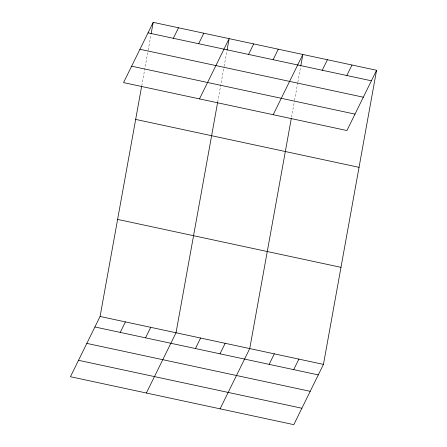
<?xml version="1.0" encoding="UTF-8"?>
<svg xmlns="http://www.w3.org/2000/svg" width="447" height="447" viewBox="0 0 447 447"><rect width="100%" height="100%" fill="white"/><g stroke="black" fill="none" stroke-linecap="round" stroke-linejoin="round"><path stroke-width="0.34" stroke-dasharray="2.23 1.68" d="M141.755 85.707L148.08 50.656M148.203 49.986L151.002 34.48M217.7 102.005L224.025 66.955M224.148 66.279L226.947 50.779M291.533 117.148L294.456 100.972M294.579 100.296L297.741 82.773M297.864 82.097L300.663 66.597"/><path stroke-width="0.67" d="M376.564 70.28L346.917 130.535L123.545 82.606L153.192 22.35L376.564 70.28L323.455 364.394L293.808 424.65L70.436 376.72L100.083 316.465L141.632 86.383M151.125 33.81L153.192 22.35M217.577 102.676L176.029 332.764L146.381 393.014M227.07 50.103L229.138 38.649L199.491 98.899M291.293 118.494L249.744 348.576L220.092 408.832M300.786 65.921L302.854 54.461L273.206 114.717M173.335 38.291L178.509 27.781M198.652 43.722L203.826 33.212M248.538 54.428L253.712 43.918M120.226 332.406L125.4 321.896M273.111 59.702L278.28 49.192M145.543 337.837L150.712 327.327M322.253 70.246L327.422 59.736M195.428 348.543L200.602 338.033M346.822 75.521L351.996 65.011M220.002 353.817L225.171 343.307M269.144 364.361L274.313 353.851M293.713 369.635L298.887 359.125M148.024 32.86L371.396 80.79M139.945 49.276L363.316 97.206M131.619 66.19L354.996 114.119M135.665 119.41L359.042 167.34M117.611 219.404L340.983 267.34M100.083 316.465L323.455 364.394M94.909 326.975L318.286 374.904M86.835 343.391L310.207 391.321M78.51 360.304L301.887 408.234"/></g></svg>
